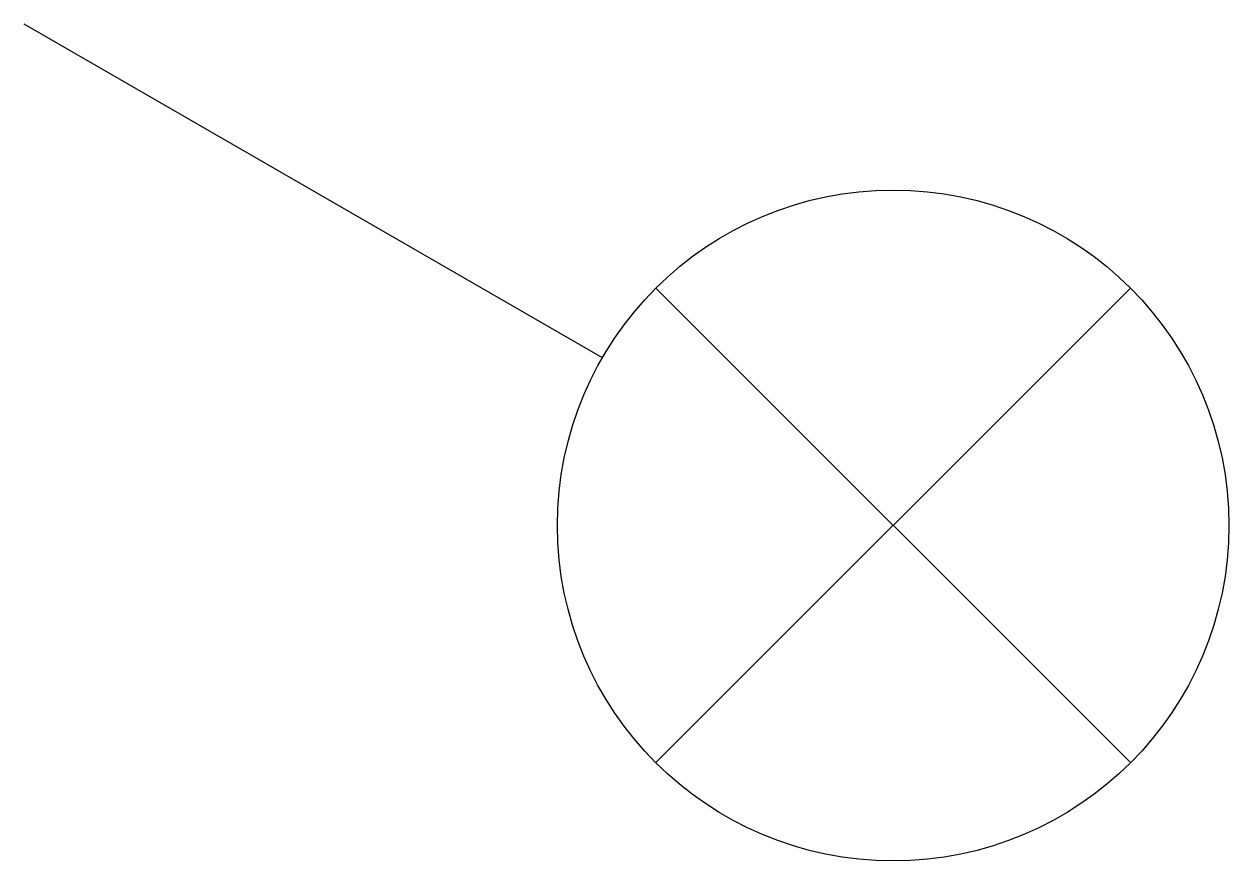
# Model space of a CAD drawing. Extents: x 65 to 334, y -225 to -38.
import ezdxf

# ---------------------------------------------------------------- set-up
doc = ezdxf.new("R2010")
doc.units = 0
doc.layers.get('0').update_dxf_attribs({"linetype": 'CONTINUOUS'})

msp = doc.modelspace()

# ---------------------------------------------------------------- linework, layer by layer
for p, q in [((194.16, -112.1), (64.95, -37.5)), ((206.08, -202.63), (312.15, -96.57)), ((312.15, -202.63), (206.08, -96.57))]:
    msp.add_line(p, q)
at = {"linetype": 'Continuous'}
msp.add_circle((259.11, -149.6), 75, dxfattribs=at)

doc.saveas('drawing.dxf')
